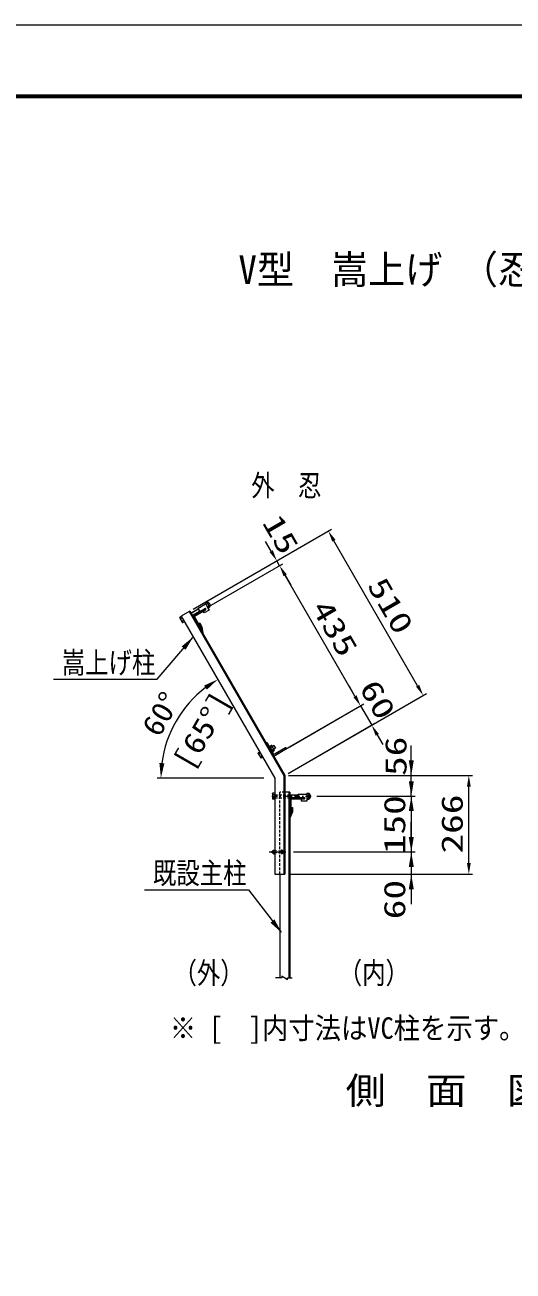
# Model space of a CAD drawing. Units: millimetres, scale not verified. Extents: x -4455 to 4455, y -3150 to 3150.
# Drawn here: x -1337 to -24, y -199 to 3150 of the extents above; entities that cross this region are included whole.
import ezdxf
from ezdxf.enums import TextEntityAlignment as Align

# ---------------------------------------------------------------- set-up
doc = ezdxf.new("R2010")
doc.units = ezdxf.units.MM
doc.header["$LTSCALE"] = 30
doc.linetypes.add('USER2', pattern=[1.01, 0.5, -0.25, 0.01, -0.25])
doc.linetypes.add('USER3', pattern=[0.375, 0.25, -0.125])
doc.layers.add('0-0_10', color=7, linetype='Continuous')
for name, color, linetype, lineweight in [('0-1_net', 2, 'Continuous', 18), ('0-2_0', 1, 'Continuous', 18), ('0-3_2', 7, 'Continuous', 9), ('0-4_1', 7, 'Continuous', 9), ('0-6_柱', 7, 'Continuous', 9), ('0-7_AMI-HATCH', 1, 'Continuous', 18), ('0-8_KOUZOU', 3, 'USER3', 18), ('0-9_EXTCNT-L', 4, 'Continuous', 18)]:
    doc.layers.add(name, color=color, linetype=linetype, lineweight=lineweight)
doc.styles.add('ＭＳ ゴシック', font='')
doc.styles.get('ＭＳ ゴシック').set_extended_font_data('MS Gothic')

msp = doc.modelspace()

# ---------------------------------------------------------------- linework, layer by layer
at = {"layer": '0-1_net', "color": 1}
for p, q in [((-884.08, 1579.87), (-512.07, 1794.75)), ((-674.28, 1735.7), (-689.28, 1761.68)), ((-280.64, 1374.1), (-505.72, 1763.77)), ((-884.08, 1579.87), (-650.61, 1714.72)), ((-651.77, 1696.72), (-659.27, 1709.72)), ((-842.11, 1586.78), (-643.11, 1701.73)), ((-842.11, 1586.78), (-643.11, 1701.73)), ((-449.2, 1346.03), (-636.76, 1670.75)), ((-636.76, 1670.75), (-621.76, 1644.77)), ((-594.35, 1158.25), (-256.97, 1353.12)), ((-449.2, 1346.03), (-464.2, 1372)), ((-659, 1190.2), (-425.53, 1325.05)), ((-624.36, 1210.2), (-425.53, 1325.05)), ((-434.19, 1320.05), (-404.18, 1268.09)), ((-628.99, 1138.24), (-395.52, 1273.09)), ((-389.17, 1242.11), (-374.17, 1216.14)), ((-627.64, 1133.24), (-132.98, 1133.24)), ((-142.98, 897.24), (-142.98, 1103.24)), ((-627.64, 867.24), (-132.98, 867.24))]:
    msp.add_line(p, q, dxfattribs=at)
for points in [[(-501.39, 1766.27), (-520.73, 1789.75), (-510.05, 1761.27)], [(-669.95, 1738.2), (-659.27, 1709.72), (-678.61, 1733.2)], [(-632.43, 1673.25), (-651.77, 1696.72), (-641.09, 1668.25)], [(-632.43, 1673.25), (-651.77, 1696.72), (-641.09, 1668.25)], [(-276.31, 1376.6), (-265.63, 1348.12), (-284.97, 1371.6)], [(-444.87, 1348.53), (-434.19, 1320.05), (-453.53, 1343.52)], [(-444.87, 1348.53), (-434.19, 1320.05), (-453.53, 1343.52)], [(-384.85, 1244.62), (-404.18, 1268.09), (-393.5, 1239.61)], [(-147.98, 1103.24), (-142.98, 1133.24), (-137.98, 1103.24)], [(-147.98, 897.24), (-142.98, 867.24), (-137.98, 897.24)]]:
    msp.add_solid(points, dxfattribs=at)
at = {"layer": '0-2_0'}
for p, q in [((-297.68, 1173.24), (-297.68, 1213.24)), ((-552.54, 1133.24), (-287.68, 1133.24)), ((-297.68, 1077.24), (-297.68, 1133.24)), ((-551.48, 1077.24), (-287.68, 1077.24)), ((-297.68, 1037.24), (-297.68, 997.24))]:
    msp.add_line(p, q, dxfattribs=at)
at = {"layer": '0-2_0', "color": 3}
msp.add_lwpolyline([(-4455, 3150), (4455, 3150), (4455, -3150), (-4455, -3150)], close=True, dxfattribs=at)
at = {"layer": '0-2_0', "color": 7, "lineweight": 9}
for points in [[(-4155, 2962.5), (4155, 2962.5), (4155, -2962.5), (-4155, -2962.5)], [(-4153.13, 2960.62), (4153.13, 2960.62), (4153.13, -2960.62), (-4153.13, -2960.62)], [(-4151.25, 2958.75), (4151.25, 2958.75), (4151.25, -2958.75), (-4151.25, -2958.75)], [(-4149.38, 2956.87), (4149.38, 2956.87), (4149.38, -2956.87), (-4149.38, -2956.87)], [(-4147.5, 2955), (4147.5, 2955), (4147.5, -2955), (-4147.5, -2955)]]:
    msp.add_lwpolyline(points, close=True, dxfattribs=at)
for points in [[(-1260.16, 1391.32), (-980.57, 1391.32), (-885.12, 1503.95)], [(-1014.99, 825.64), (-735.4, 825.64), (-647.38, 711.8)]]:
    msp.add_lwpolyline(points, dxfattribs=at)
at = {"layer": '0-2_0', "color": 7}
for points in [[(-883.81, 1505.47), (-904.73, 1470.67), (-915.24, 1479.76)], [(-646.14, 710.23), (-676.4, 737.3), (-665.5, 745.91)]]:
    msp.add_solid(points, dxfattribs=at)
at = {"layer": '0-2_0'}
for points in [[(-304.35, 1173.24), (-297.68, 1133.24), (-291.02, 1173.24)], [(-304.35, 1037.24), (-297.68, 1077.24), (-291.02, 1037.24)]]:
    msp.add_solid(points, dxfattribs=at)
at = {"layer": '0-3_2'}
for p, q in [((-889.99, 1570.1), (-871.11, 1581)), ((-885.99, 1563.18), (-867.11, 1574.08)), ((-852.33, 1596.47), (-848.01, 1598.96)), ((-852.33, 1596.47), (-844.33, 1582.61)), ((-850.32, 1593), (-845.96, 1595.52)), ((-850.32, 1593), (-846.33, 1586.08)), ((-846.94, 1598.34), (-848.01, 1598.96)), ((-846.94, 1598.34), (-840.01, 1586.34)), ((-846.33, 1586.08), (-842.01, 1588.57)), ((-844.33, 1582.61), (-840.01, 1585.1)), ((-840.01, 1586.34), (-840.01, 1585.1)), ((-915.37, 1560.07), (-919.68, 1557.58)), ((-919.68, 1556.34), (-919.68, 1557.58)), ((-912.76, 1544.34), (-919.68, 1556.34)), ((-913.37, 1556.61), (-917.68, 1554.12)), ((-909.37, 1549.68), (-913.68, 1547.19)), ((-912.76, 1544.34), (-911.68, 1543.72)), ((-907.37, 1546.22), (-911.68, 1543.72)), ((-687.66, 1219.84), (-686.79, 1220.34)), ((-667.66, 1185.2), (-687.66, 1219.84)), ((-668.06, 1191.9), (-684.06, 1219.61)), ((-679.06, 1210.95), (-674.06, 1213.84)), ((-679.06, 1210.95), (-671.06, 1197.09)), ((-677.06, 1207.49), (-672.06, 1210.38)), ((-672.98, 1213.22), (-674.06, 1213.84)), ((-672.98, 1213.22), (-666.05, 1201.22)), ((-667.13, 1213.22), (-671.52, 1210.69)), ((-663.13, 1206.29), (-667.52, 1203.76)), ((-667.13, 1213.22), (-663.13, 1206.29)), ((-636.25, 1206.8), (-663.96, 1190.8)), ((-633.02, 1205.2), (-633.52, 1206.07)), ((-705.05, 1195.95), (-709.36, 1193.46)), ((-709.36, 1192.22), (-709.36, 1193.46)), ((-709.36, 1192.22), (-702.43, 1180.22)), ((-703.05, 1192.49), (-707.36, 1190)), ((-699.05, 1185.56), (-703.36, 1183.07)), ((-702.43, 1180.22), (-701.36, 1179.6)), ((-697.05, 1182.09), (-701.36, 1179.6)), ((-673.06, 1200.56), (-668.06, 1203.45)), ((-671.06, 1197.09), (-666.06, 1199.98)), ((-667.66, 1185.2), (-633.02, 1205.2)), ((-666.05, 1201.22), (-666.06, 1199.98)), ((-671.04, 1084.17), (-670.42, 1085.24)), ((-671.04, 1084.17), (-671.04, 1070.31)), ((-664.64, 1085.24), (-670.42, 1085.24)), ((-664.64, 1081.24), (-670.42, 1081.24)), ((-664.64, 1073.24), (-670.42, 1073.24)), ((-624.14, 1081.24), (-602.14, 1081.24)), ((-624.14, 1073.24), (-602.14, 1073.24)), ((-578.14, 1085.24), (-573.16, 1085.24)), ((-578.14, 1085.24), (-578.14, 1069.24)), ((-578.14, 1081.24), (-573.11, 1081.24)), ((-578.14, 1081.24), (-578.14, 1073.24)), ((-578.14, 1073.24), (-573.16, 1073.24)), ((-572.54, 1084.17), (-573.16, 1085.24)), ((-572.54, 1084.17), (-572.54, 1070.31)), ((-671.04, 1070.31), (-670.42, 1069.24)), ((-664.64, 1069.24), (-670.42, 1069.24)), ((-578.14, 1069.24), (-573.16, 1069.24)), ((-572.54, 1070.31), (-573.16, 1069.24))]:
    msp.add_line(p, q, dxfattribs=at)
at = {"layer": '0-3_2', "color": 4, "lineweight": 18}
for p, q in [((-889.59, 1569.41), (-870.71, 1580.31)), ((-886.39, 1563.87), (-867.51, 1574.77)), ((-624.14, 1080.44), (-602.14, 1080.44)), ((-624.14, 1074.04), (-602.14, 1074.04))]:
    msp.add_line(p, q, dxfattribs=at)
at = {"layer": '0-3_2'}
for centre, radius, start, end in [((-853.2, 1594.72), 7.27, 6.37285, 30.0017), ((-856.03, 1585.23), 14.39, 13.38928, 45.69312), ((-846.27, 1582.72), 7.23, 29.99903, 53.96354), ((-913.42, 1559.96), 7.23, 210.00224, 233.88522), ((-904.8, 1556.94), 13.19, 192.35379, 227.65363), ((-906.49, 1547.96), 7.23, 186.11235, 210.00273), ((-685.79, 1218.61), 2, 30, 120), ((-679.25, 1209.61), 7.23, 6.11043, 30), ((-680.99, 1200.59), 13.25, 12.44583, 47.58734), ((-635.25, 1205.07), 2, 30, 120), ((-703.1, 1195.84), 7.23, 210.00008, 233.8878), ((-694.47, 1192.82), 13.19, 192.34645, 227.64537), ((-696.17, 1183.84), 7.23, 186.11514, 210.00008), ((-672.32, 1197.61), 7.23, 30, 53.87375), ((-665.46, 1193.4), 3, 210.00008, 300), ((-663.81, 1070.31), 7.27, 156.35692, 180.00368), ((-663.81, 1084.17), 7.23, 179.99992, 203.94488), ((-656.57, 1077.13), 14.44, 163.48428, 195.69466), ((-586.97, 1077.36), 14.39, 343.38934, 15.69311), ((-579.77, 1070.31), 7.23, 0, 23.96432), ((-579.77, 1084.17), 7.27, 336.37228, 0)]:
    msp.add_arc(centre, radius, start, end, dxfattribs=at)
at = {"layer": '0-4_1'}
for p, q in [((-892.74, 1574.87), (-916.12, 1561.37)), ((-892.74, 1574.87), (-637.64, 1133.24)), ((-883.68, 1562.78), (-850.77, 1581.78)), ((-880.02, 1561.43), (-850.57, 1578.43)), ((-871.61, 1581.87), (-850.82, 1593.87)), ((-871.61, 1581.87), (-866.61, 1573.21)), ((-866.61, 1573.21), (-851.02, 1582.21)), ((-850.02, 1580.48), (-851.02, 1582.21)), ((-916.12, 1561.37), (-664.64, 1126)), ((-895.34, 1573.37), (-640.64, 1132.44)), ((-880.56, 1559.38), (-863.57, 1529.93)), ((-868.95, 1541.26), (-866.35, 1542.76)), ((-868.95, 1541.26), (-863.45, 1531.74)), ((-866.35, 1542.76), (-860.55, 1532.72)), ((-865.24, 1527.24), (-864.11, 1527.89)), ((-863.45, 1531.74), (-862.23, 1522.02)), ((-860.55, 1532.72), (-858.36, 1515.32)), ((-640.64, 1132.44), (-640.64, 867.24)), ((-637.64, 1133.24), (-637.64, 867.24)), ((-624.14, 1087.74), (-637.64, 1087.74)), ((-622.14, 1073.24), (-584.14, 1073.24)), ((-622.14, 1072.74), (-584.14, 1072.74)), ((-602.14, 1082.24), (-578.14, 1082.24)), ((-602.14, 1082.24), (-602.14, 1073.74)), ((-602.14, 1073.74), (-584.14, 1073.74)), ((-584.14, 1071.24), (-584.14, 1073.74)), ((-621.14, 1068.24), (-621.14, 1034.24)), ((-620.14, 1046.74), (-620.14, 1035.74)), ((-620.14, 1046.74), (-617.14, 1046.74)), ((-619.64, 1069.74), (-585.64, 1069.74)), ((-617.14, 1046.74), (-617.14, 1035.14)), ((-593.14, 1064.24), (-593.14, 1069.74)), ((-578.14, 1064.24), (-593.14, 1064.24)), ((-578.14, 1069.24), (-578.14, 1064.24)), ((-620.14, 1035.74), (-624.14, 1026.24)), ((-617.14, 1035.14), (-624.14, 1018.5)), ((-624.14, 1032.74), (-622.64, 1032.74))]:
    msp.add_line(p, q, dxfattribs=at)
at = {"layer": '0-4_1', "color": 4, "linetype": 'USER2', "lineweight": 18}
for p, q in [((-672.59, 1077.24), (-561.48, 1077.24)), ((-680.04, 927.24), (-621.43, 927.24))]:
    msp.add_line(p, q, dxfattribs=at)
at = {"layer": '0-4_1'}
for points in [[(-844.33, 1582.61), (-841.33, 1577.42), (-854.32, 1569.92), (-857.07, 1574.68)], [(-664.64, 1126), (-664.64, 867.24), (-637.64, 867.24)]]:
    msp.add_lwpolyline(points, dxfattribs=at)
for centre, radius, start, end in [((-851.32, 1579.73), 1.5, 300.00729, 29.96823), ((-846.03, 1590.71), 7.61, 324.02865, 96.50311), ((-882.68, 1561.04), 2, 119.99207, 183.99037), ((-879.26, 1560.13), 1.5, 120.00722, 210.00732), ((-864.86, 1529.18), 1.5, 300.00729, 29.99213), ((-622.14, 1070.74), 2, 90, 179.99992), ((-575.57, 1077.11), 7.61, 294.03079, 66.50031), ((-619.64, 1068.24), 1.5, 90, 179.99992), ((-585.64, 1071.24), 1.5, 270, 359.98251), ((-622.64, 1034.24), 1.5, 270, 0)]:
    msp.add_arc(centre, radius, start, end, dxfattribs=at)
at = {"layer": '0-6_柱'}
for p, q in [((-627.15, 1087.74), (-627.14, 589.31)), ((-624.14, 1087.74), (-624.14, 589.31)), ((-651.14, 867.24), (-651.14, 589.31))]:
    msp.add_line(p, q, dxfattribs=at)
at = {"layer": '0-7_AMI-HATCH'}
for p, q in [((-297.68, 1117.24), (-297.68, 1157.24)), ((-693.97, 1126), (-980.91, 1126)), ((-551.48, 1077.24), (-287.68, 1077.24)), ((-297.68, 1077.24), (-297.68, 927.24)), ((-297.68, 967.24), (-297.68, 1007.24)), ((-614.14, 927.24), (-287.68, 927.24)), ((-614.14, 927.24), (-287.68, 927.24)), ((-297.68, 927.24), (-297.68, 867.24)), ((-297.68, 887.24), (-297.68, 847.24)), ((-627.64, 867.24), (-287.68, 867.24)), ((-297.68, 827.24), (-297.68, 787.24))]:
    msp.add_line(p, q, dxfattribs=at)
msp.add_arc((-664.64, 1126), 306.26, 127.50032, 172.51143, dxfattribs=at)
for points in [[(-854.79, 1374.52), (-817.83, 1391.2), (-847.38, 1363.43)], [(-961.64, 1165.48), (-970.91, 1126), (-974.95, 1166.35)], [(-304.35, 1117.24), (-297.68, 1077.24), (-291.02, 1117.24)], [(-304.35, 967.24), (-297.68, 927.24), (-291.02, 967.24)], [(-304.35, 887.24), (-297.68, 927.24), (-291.02, 887.24)], [(-304.35, 827.24), (-297.68, 867.24), (-291.02, 827.24)]]:
    msp.add_solid(points, dxfattribs=at)
at = {"layer": '0-8_KOUZOU'}
for p, q in [((-664.64, 1081.24), (-624.14, 1081.24)), ((-664.64, 1073.24), (-624.14, 1073.24)), ((-651.14, 867.24), (-651.14, 1087.74)), ((-637.64, 1087.74), (-651.14, 1087.74)), ((-671.62, 929.32), (-671.21, 929.74)), ((-647.64, 929.32), (-671.62, 929.32)), ((-647.64, 925.16), (-671.62, 925.16)), ((-647.64, 929.74), (-671.21, 929.74)), ((-671.21, 924.74), (-671.21, 929.74)), ((-647.64, 924.74), (-671.21, 924.74)), ((-668.66, 931.13), (-668.19, 931.94)), ((-668.66, 923.35), (-668.66, 931.13)), ((-668.66, 930.55), (-668.19, 929.74)), ((-668.66, 928.93), (-668.19, 929.74)), ((-668.66, 925.55), (-668.19, 924.74)), ((-668.66, 923.93), (-668.19, 924.74)), ((-668.66, 923.35), (-668.19, 922.54)), ((-668.19, 931.94), (-664.64, 931.94)), ((-668.19, 922.54), (-664.64, 922.54)), ((-666.93, 929.74), (-663.39, 929.74)), ((-666.93, 924.74), (-663.39, 924.74)), ((-664.64, 922.54), (-664.64, 931.94)), ((-644.63, 929.74), (-647.64, 929.74)), ((-644.63, 924.74), (-647.64, 924.74)), ((-644.16, 931.13), (-644.63, 931.94)), ((-644.16, 930.55), (-644.63, 929.74)), ((-644.16, 928.93), (-644.63, 929.74)), ((-644.16, 925.55), (-644.63, 924.74)), ((-644.16, 923.93), (-644.63, 924.74)), ((-644.16, 931.13), (-644.16, 923.35))]:
    msp.add_line(p, q, dxfattribs=at)
for points in [[(-671.21, 924.74), (-671.62, 925.16), (-671.62, 929.32)], [(-644.63, 931.94), (-647.64, 931.94), (-647.64, 922.54)], [(-644.16, 923.35), (-644.63, 922.54), (-647.64, 922.54)]]:
    msp.add_lwpolyline(points, dxfattribs=at)
at = {"layer": '0-9_EXTCNT-L'}
for p, q in [((-645.82, 589.31), (-662.86, 589.31)), ((-630.35, 589.31), (-617.88, 589.31))]:
    msp.add_line(p, q, dxfattribs=at)
for points in [[(-638.09, 589.31), (-645.82, 593.78), (-645.82, 589.31)], [(-638.09, 589.31), (-630.35, 584.84), (-630.35, 589.31)]]:
    msp.add_lwpolyline(points, dxfattribs=at)

# ---------------------------------------------------------------- texts
at = {"layer": '0-0_10', "style": 'ＭＳ ゴシック'}
for s, height, width, p in [('V型\u3000嵩上げ （忍部：金網）', 76.97, 0.95, (-762.53, 2431.07)), ('側\u3000面\u3000図\u3000S=1/20', 72.16, 1.1, (-474.28, 228.41))]:
    msp.add_text(s, height=height, dxfattribs=dict(at, width=width)).set_placement(p, align=Align.BOTTOM_LEFT)
at = {"layer": '0-1_net', "color": 3, "style": 'ＭＳ ゴシック'}
for s, height, rotation, width, p in [('15', 57.62, 300.012, 1.35, (-714.96, 1803.92)), ('510', 57.62, 300.012, 1.35, (-432.72, 1635.18)), ('435', 57.62, 300.012, 1.35, (-582.52, 1574.64)), ('60', 57.62, 300.012, 1.35, (-454.22, 1359.68)), ('[65°]', 57.73, 60.006, 1.2, (-875.86, 1134.32)), ('266', 57.62, 90, 1.35, (-141.88, 923.1))]:
    msp.add_text(s, height=height, rotation=rotation, dxfattribs=dict(at, width=width)).set_placement(p, align=Align.BOTTOM_LEFT)
at = {"layer": '0-1_net', "color": 3, "style": 'ＭＳ ゴシック', "width": 0.9}
msp.add_text('※ [\u3000]内寸法はVC柱を示す。', height=57.73, dxfattribs=at).set_placement((-947.01, 407.8), align=Align.BOTTOM_LEFT)
at = {"layer": '0-2_0', "color": 3, "style": 'ＭＳ ゴシック', "width": 0.8}
for s, p in [('外\u3000忍', (-728.09, 1866.2)), ('嵩上げ柱', (-1237.37, 1390.22)), ('既設主柱', (-992.2, 824.54)), ('（外）', (-936.94, 556.03)), ('（内）', (-492.65, 556.03))]:
    msp.add_text(s, height=57.62, dxfattribs=at).set_placement(p, align=Align.BOTTOM_LEFT)
at = {"layer": '0-2_0', "color": 3, "style": 'ＭＳ ゴシック', "width": 1.35}
msp.add_text('56', height=57.62, rotation=90, dxfattribs=at).set_placement((-293.16, 1131.51), align=Align.BOTTOM_LEFT)
at = {"layer": '0-7_AMI-HATCH', "color": 3, "style": 'ＭＳ ゴシック'}
for s, height, rotation, width, p in [('60°', 57.73, 60.006, 1.1, (-960.43, 1223.99)), ('150', 57.62, 90, 1.35, (-296.58, 921.24)), ('60', 57.62, 90, 1.35, (-296.58, 746.44))]:
    msp.add_text(s, height=height, rotation=rotation, dxfattribs=dict(at, width=width)).set_placement(p, align=Align.BOTTOM_LEFT)

doc.saveas('drawing.dxf')
